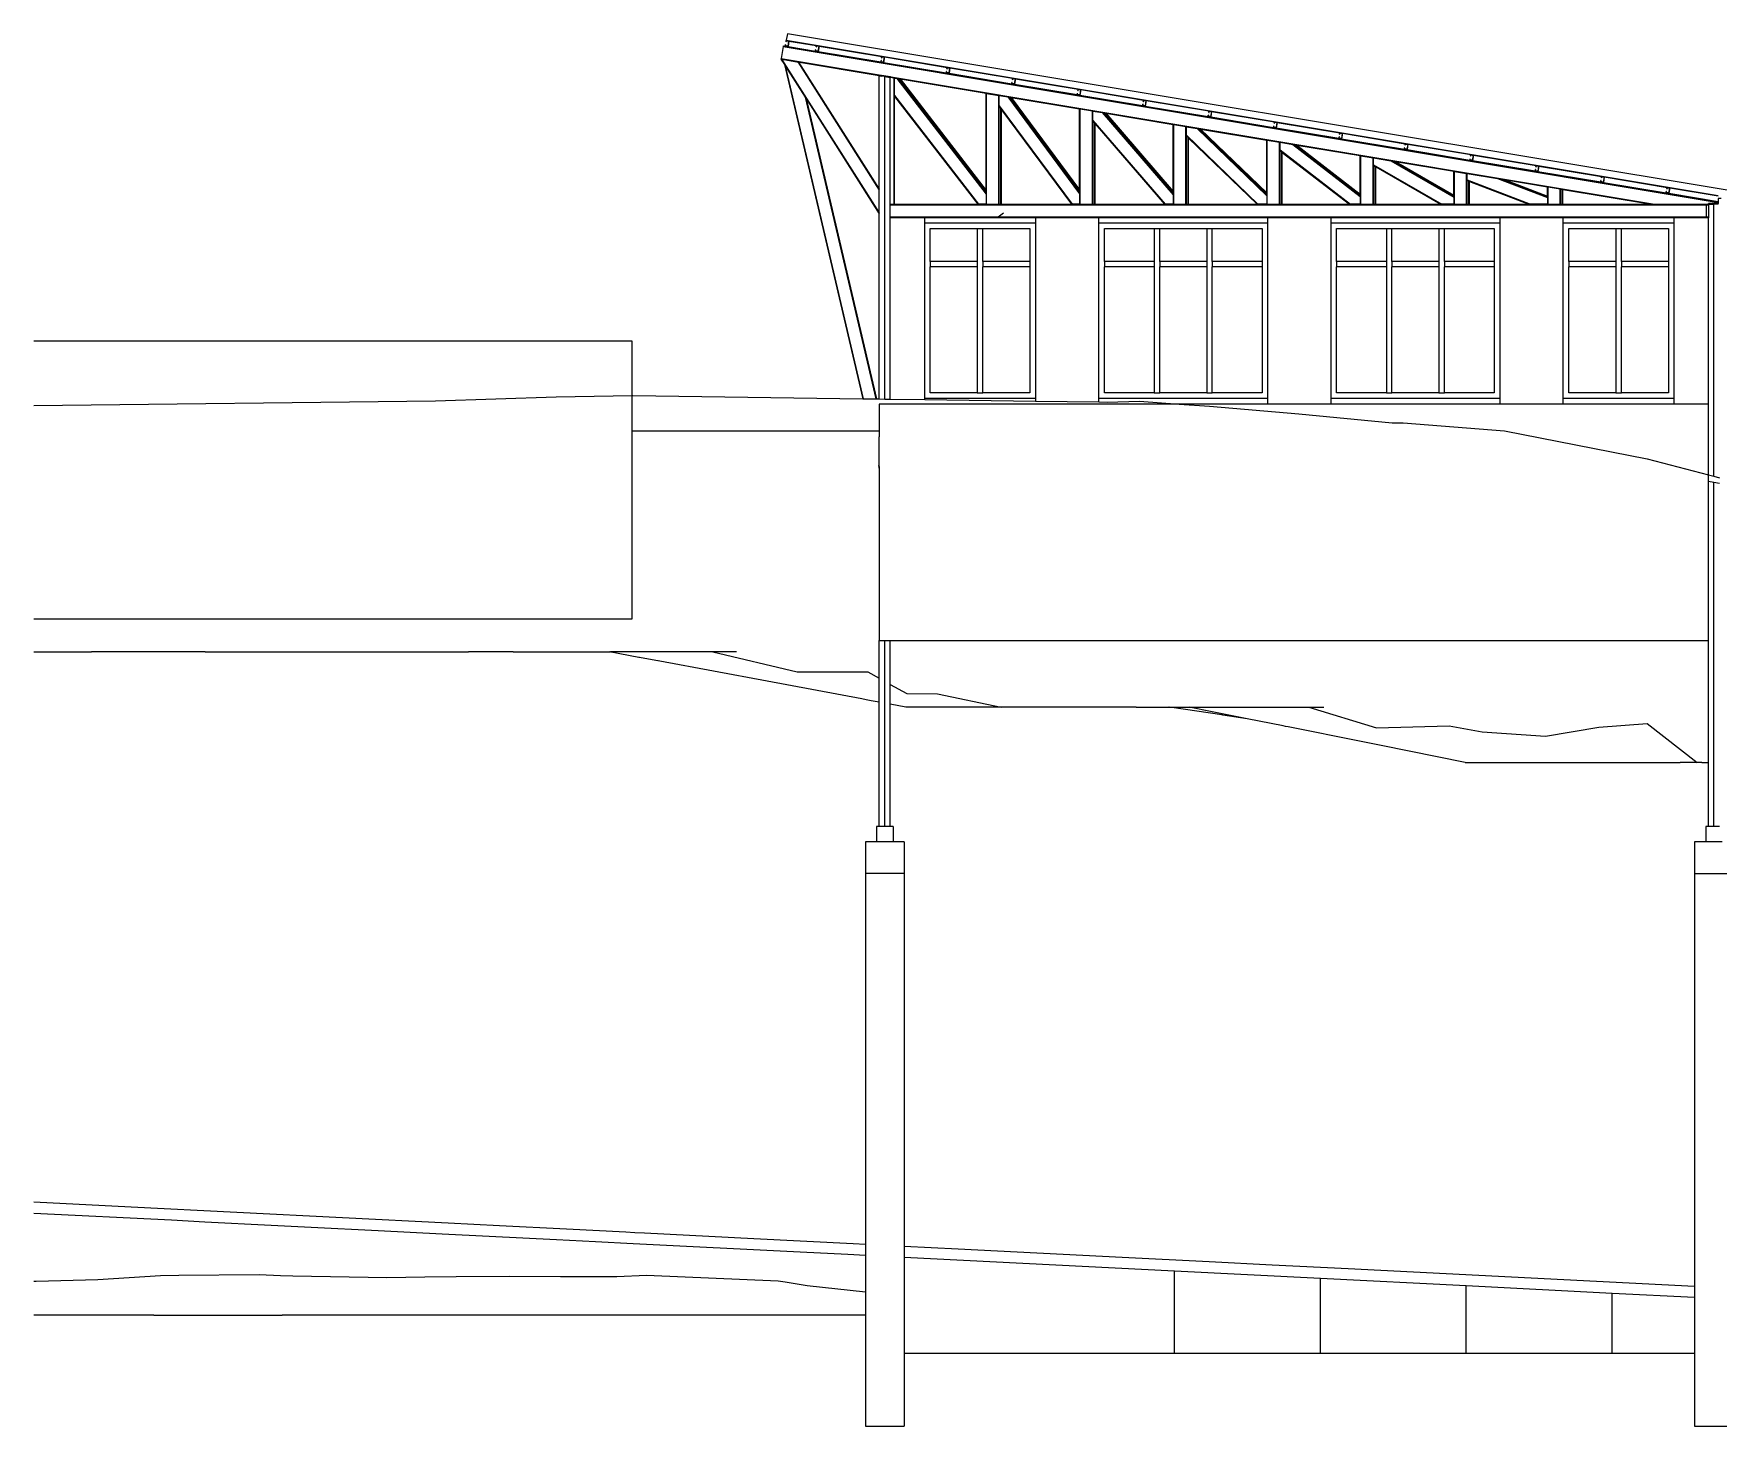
# Model space of a CAD drawing. Header units: metres. Extents: x -53 to 53, y -14 to 13.
# Drawn here: x -53.39 to -22.92, y -12.26 to 12.93 of the extents above; entities that cross this region are included whole.
import ezdxf

# ---------------------------------------------------------------- set-up
doc = ezdxf.new("R2010")
doc.units = ezdxf.units.M
doc.layers.add('SectionCutEdges', color=7, linetype='Continuous')

msp = doc.modelspace()

# ---------------------------------------------------------------- linework, layer by layer
for p, q in [((-39.78, 12.783), (-39.776, 12.807)), ((-39.775, 12.813), (-39.776, 12.807)), ((-39.776, 12.807), (-39.727, 12.799)), ((-39.756, 12.931), (-39.775, 12.813)), ((-39.756, 12.931), (-39.775, 12.813)), ((-39.756, 12.931), (-39.775, 12.813)), ((-39.775, 12.813), (-22.917, 10.003)), ((-39.775, 12.782), (-39.772, 12.801)), ((-39.772, 12.801), (-39.733, 12.795)), ((-22.65, 10.08), (-39.756, 12.931)), ((-39.727, 12.799), (-39.743, 12.7)), ((-39.727, 12.799), (-39.232, 12.716)), ((-39.834, 12.699), (-39.871, 12.481)), ((-39.833, 12.709), (-39.834, 12.699)), ((-39.834, 12.699), (-22.917, 9.879)), ((-39.833, 12.709), (-39.794, 12.702)), ((-39.793, 12.709), (-39.794, 12.702)), ((-39.794, 12.702), (-22.917, 9.889)), ((-39.793, 12.709), (-39.789, 12.733)), ((-39.743, 12.7), (-39.793, 12.709)), ((-39.784, 12.732), (-39.789, 12.733)), ((-39.787, 12.713), (-39.784, 12.732)), ((-39.747, 12.706), (-39.787, 12.713)), ((-39.78, 12.783), (-39.775, 12.782)), ((-39.733, 12.795), (-39.747, 12.706)), ((-39.743, 12.7), (-39.248, 12.618)), ((-39.248, 12.618), (-39.244, 12.642)), ((-39.199, 12.61), (-39.248, 12.618)), ((-39.239, 12.642), (-39.244, 12.642)), ((-39.243, 12.622), (-39.239, 12.642)), ((-39.203, 12.615), (-39.243, 12.622)), ((-39.236, 12.692), (-39.232, 12.716)), ((-39.236, 12.692), (-39.231, 12.691)), ((-39.232, 12.716), (-39.183, 12.708)), ((-39.231, 12.691), (-39.228, 12.711)), ((-39.228, 12.711), (-39.188, 12.704)), ((-39.188, 12.704), (-39.203, 12.615)), ((-39.183, 12.708), (-39.199, 12.61)), ((-39.199, 12.61), (-38.065, 12.421)), ((-39.183, 12.708), (-38.048, 12.519)), ((-38.052, 12.495), (-38.048, 12.519)), ((-38.052, 12.495), (-38.047, 12.494)), ((-38.048, 12.519), (-37.999, 12.511)), ((-38.047, 12.494), (-38.044, 12.513)), ((-38.044, 12.513), (-38.005, 12.507)), ((-38.005, 12.507), (-38.02, 12.418)), ((-37.999, 12.511), (-38.015, 12.412)), ((-37.999, 12.511), (-36.865, 12.322)), ((-39.871, 12.481), (-39.872, 12.472)), ((-39.859, 12.469), (-39.872, 12.472)), ((-39.872, 12.472), (-39.831, 12.465)), ((-39.872, 12.472), (-39.809, 12.372)), ((-39.872, 12.472), (-39.872, 12.472)), ((-39.872, 12.472), (-39.872, 12.472)), ((-39.872, 12.472), (-39.872, 12.472)), ((-39.871, 12.481), (-24.068, 9.848)), ((-39.859, 12.469), (-38.095, 9.689)), ((-39.83, 12.465), (-39.859, 12.469)), ((-39.831, 12.465), (-39.83, 12.465)), ((-39.831, 12.465), (-39.82, 12.463)), ((-39.82, 12.463), (-39.83, 12.465)), ((-39.82, 12.463), (-39.82, 12.463)), ((-39.82, 12.463), (-39.584, 12.424)), ((-39.584, 12.424), (-39.82, 12.463)), ((-39.809, 12.372), (-38.393, 6.328)), ((-39.809, 12.372), (-39.793, 12.347)), ((-39.793, 12.347), (-38.383, 6.328)), ((-39.793, 12.347), (-39.434, 11.781)), ((-39.584, 12.424), (-39.584, 12.424)), ((-39.584, 12.424), (-39.574, 12.422)), ((-39.574, 12.422), (-39.584, 12.424)), ((-39.574, 12.422), (-39.574, 12.422)), ((-39.574, 12.422), (-38.094, 12.175)), ((-39.567, 12.421), (-39.574, 12.422)), ((-39.554, 12.419), (-39.567, 12.421)), ((-39.567, 12.421), (-38.095, 10.1)), ((-39.554, 12.419), (-38.095, 10.118)), ((-38.065, 12.421), (-38.061, 12.445)), ((-38.015, 12.412), (-38.065, 12.421)), ((-38.056, 12.444), (-38.061, 12.445)), ((-38.059, 12.425), (-38.056, 12.444)), ((-38.02, 12.418), (-38.059, 12.425)), ((-38.015, 12.412), (-36.881, 12.223)), ((-36.881, 12.223), (-36.877, 12.248)), ((-36.832, 12.215), (-36.881, 12.223)), ((-36.872, 12.247), (-36.877, 12.248)), ((-36.875, 12.227), (-36.872, 12.247)), ((-36.836, 12.221), (-36.875, 12.227)), ((-36.869, 12.297), (-36.865, 12.322)), ((-36.869, 12.297), (-36.864, 12.296)), ((-36.865, 12.322), (-36.815, 12.314)), ((-36.864, 12.296), (-36.861, 12.316)), ((-36.861, 12.316), (-36.821, 12.31)), ((-36.821, 12.31), (-36.836, 12.221)), ((-36.815, 12.314), (-36.832, 12.215)), ((-36.832, 12.215), (-35.697, 12.026)), ((-36.815, 12.314), (-35.681, 12.125)), ((-38.095, 12.172), (-38.094, 12.175)), ((-38.095, 12.172), (-38.095, 12.172)), ((-38.095, 10.118), (-38.095, 12.172)), ((-38.095, 12.172), (-38.055, 12.165)), ((-38.094, 12.175), (-38.093, 12.182)), ((-37.893, 12.149), (-38.093, 12.182)), ((-38.045, 12.164), (-38.055, 12.165)), ((-38.055, 12.165), (-38.055, 12.165)), ((-37.995, 12.155), (-38.045, 12.164)), ((-37.995, 6.322), (-37.995, 12.155)), ((-37.995, 12.155), (-37.895, 12.139)), ((-37.895, 12.139), (-37.894, 12.142)), ((-37.895, 9.848), (-37.895, 12.139)), ((-37.894, 12.142), (-37.893, 12.149)), ((-37.894, 12.142), (-37.824, 12.131)), ((-37.824, 9.848), (-37.824, 12.131)), ((-37.815, 12.129), (-37.824, 12.131)), ((-37.815, 11.814), (-37.815, 12.129)), ((-37.815, 12.129), (-37.773, 12.122)), ((-37.773, 12.122), (-36.162, 10.028)), ((-37.773, 12.122), (-37.759, 12.12)), ((-37.759, 12.12), (-36.162, 10.044)), ((-37.759, 12.12), (-37.728, 12.114)), ((-37.728, 12.114), (-36.162, 10.08)), ((-37.728, 12.114), (-37.713, 12.112)), ((-37.713, 12.112), (-36.162, 10.096)), ((-37.713, 12.112), (-36.162, 11.853)), ((-35.697, 12.026), (-35.693, 12.051)), ((-35.648, 12.018), (-35.697, 12.026)), ((-35.688, 12.05), (-35.693, 12.051)), ((-35.692, 12.03), (-35.688, 12.05)), ((-35.652, 12.024), (-35.692, 12.03)), ((-35.685, 12.1), (-35.681, 12.125)), ((-35.685, 12.1), (-35.68, 12.099)), ((-35.681, 12.125), (-35.632, 12.116)), ((-35.68, 12.099), (-35.677, 12.119)), ((-35.677, 12.119), (-35.637, 12.112)), ((-35.637, 12.112), (-35.652, 12.024)), ((-35.632, 12.116), (-35.648, 12.018)), ((-35.648, 12.018), (-34.514, 11.829)), ((-35.632, 12.116), (-34.497, 11.927)), ((-34.501, 11.903), (-34.497, 11.927)), ((-34.501, 11.903), (-34.496, 11.902)), ((-34.497, 11.927), (-34.448, 11.919)), ((-34.496, 11.902), (-34.493, 11.922)), ((-34.493, 11.922), (-34.454, 11.915)), ((-34.454, 11.915), (-34.468, 11.826)), ((-34.448, 11.919), (-34.464, 11.821)), ((-34.448, 11.919), (-33.314, 11.73)), ((-39.434, 11.781), (-38.155, 6.325)), ((-39.434, 11.781), (-39.418, 11.756)), ((-39.418, 11.756), (-38.145, 6.324)), ((-39.418, 11.756), (-38.095, 9.671)), ((-37.815, 11.798), (-37.815, 11.814)), ((-37.815, 11.814), (-36.301, 9.848)), ((-37.815, 11.798), (-36.313, 9.848)), ((-37.815, 9.848), (-37.815, 11.798)), ((-36.152, 11.852), (-36.162, 11.853)), ((-36.162, 10.096), (-36.162, 11.853)), ((-36.152, 9.848), (-36.152, 11.852)), ((-36.152, 11.852), (-35.932, 11.815)), ((-35.932, 9.848), (-35.932, 11.815)), ((-35.922, 11.813), (-35.932, 11.815)), ((-35.922, 11.628), (-35.93, 11.622)), ((-35.93, 11.622), (-35.922, 11.612)), ((-35.922, 11.628), (-35.922, 11.813)), ((-35.922, 11.813), (-35.766, 11.787)), ((-35.922, 11.628), (-34.606, 9.848)), ((-35.922, 11.612), (-35.922, 11.628)), ((-35.922, 9.848), (-35.922, 11.612)), ((-35.922, 11.612), (-35.892, 11.571)), ((-35.766, 11.787), (-34.469, 10.033)), ((-35.766, 11.787), (-35.752, 11.785)), ((-35.752, 11.785), (-34.469, 10.05)), ((-35.752, 11.785), (-35.72, 11.78)), ((-35.72, 11.78), (-34.469, 10.087)), ((-35.72, 11.78), (-35.706, 11.777)), ((-35.706, 11.777), (-34.469, 10.104)), ((-35.706, 11.777), (-34.469, 11.571)), ((-34.514, 11.829), (-34.51, 11.853)), ((-34.464, 11.821), (-34.514, 11.829)), ((-34.505, 11.853), (-34.51, 11.853)), ((-34.508, 11.833), (-34.505, 11.853)), ((-34.468, 11.826), (-34.508, 11.833)), ((-34.464, 11.821), (-33.33, 11.631)), ((-33.33, 11.631), (-33.326, 11.656)), ((-33.281, 11.623), (-33.33, 11.631)), ((-33.321, 11.655), (-33.326, 11.656)), ((-33.324, 11.636), (-33.321, 11.655)), ((-33.285, 11.629), (-33.324, 11.636)), ((-33.318, 11.705), (-33.314, 11.73)), ((-33.318, 11.705), (-33.313, 11.705)), ((-33.314, 11.73), (-33.264, 11.722)), ((-33.313, 11.705), (-33.309, 11.724)), ((-33.309, 11.724), (-33.27, 11.718)), ((-33.27, 11.718), (-33.285, 11.629)), ((-33.264, 11.722), (-33.281, 11.623)), ((-33.281, 11.623), (-32.146, 11.434)), ((-33.264, 11.722), (-32.13, 11.533)), ((-35.892, 9.848), (-35.892, 11.571)), ((-35.892, 11.571), (-35.882, 11.557)), ((-35.882, 9.848), (-35.882, 11.557)), ((-35.882, 11.557), (-34.619, 9.848)), ((-34.46, 11.57), (-34.469, 11.571)), ((-34.469, 10.104), (-34.469, 11.571)), ((-34.46, 9.848), (-34.46, 11.57)), ((-34.46, 11.57), (-34.239, 11.533)), ((-34.239, 9.848), (-34.239, 11.533)), ((-34.229, 11.531), (-34.239, 11.533)), ((-34.229, 11.363), (-34.229, 11.531)), ((-34.229, 11.531), (-34.059, 11.503)), ((-34.229, 11.348), (-34.229, 11.363)), ((-34.229, 11.363), (-32.922, 9.848)), ((-34.229, 9.848), (-34.229, 11.348)), ((-34.229, 11.348), (-34.199, 11.313)), ((-34.199, 9.848), (-34.199, 11.313)), ((-34.199, 11.313), (-34.189, 11.301)), ((-34.189, 9.848), (-34.189, 11.301)), ((-34.189, 11.301), (-32.935, 9.848)), ((-34.059, 11.503), (-32.777, 10.016)), ((-34.059, 11.503), (-34.044, 11.501)), ((-34.044, 11.501), (-32.777, 10.031)), ((-34.044, 11.501), (-34.013, 11.495)), ((-34.013, 11.495), (-32.777, 10.063)), ((-34.013, 11.495), (-33.998, 11.493)), ((-33.998, 11.493), (-32.777, 10.078)), ((-33.998, 11.493), (-32.777, 11.289)), ((-32.777, 11.289), (-32.767, 11.288)), ((-32.777, 10.078), (-32.777, 11.289)), ((-32.767, 9.848), (-32.767, 11.288)), ((-32.767, 11.288), (-32.547, 11.251)), ((-32.146, 11.434), (-32.142, 11.459)), ((-32.097, 11.426), (-32.146, 11.434)), ((-32.137, 11.458), (-32.142, 11.459)), ((-32.141, 11.438), (-32.137, 11.458)), ((-32.101, 11.432), (-32.141, 11.438)), ((-32.134, 11.508), (-32.13, 11.533)), ((-32.134, 11.508), (-32.129, 11.507)), ((-32.13, 11.533), (-32.081, 11.525)), ((-32.129, 11.507), (-32.126, 11.527)), ((-32.126, 11.527), (-32.086, 11.52)), ((-32.086, 11.52), (-32.101, 11.432)), ((-32.081, 11.525), (-32.097, 11.426)), ((-32.097, 11.426), (-30.963, 11.237)), ((-32.081, 11.525), (-30.946, 11.336)), ((-30.95, 11.311), (-30.946, 11.336)), ((-30.95, 11.311), (-30.945, 11.31)), ((-30.946, 11.336), (-30.897, 11.327)), ((-30.945, 11.31), (-30.942, 11.33)), ((-30.942, 11.33), (-30.903, 11.323)), ((-30.903, 11.323), (-30.917, 11.234)), ((-30.897, 11.327), (-30.913, 11.229)), ((-30.897, 11.327), (-29.763, 11.138)), ((-32.547, 9.848), (-32.547, 11.251)), ((-32.547, 11.251), (-32.537, 11.249)), ((-32.537, 11.096), (-32.537, 11.249)), ((-32.537, 11.249), (-32.345, 11.217)), ((-32.537, 11.083), (-32.537, 11.096)), ((-32.537, 11.096), (-31.243, 9.848)), ((-32.537, 9.848), (-32.537, 11.083)), ((-32.537, 11.083), (-32.507, 11.053)), ((-32.507, 9.848), (-32.507, 11.053)), ((-32.507, 11.053), (-32.497, 11.044)), ((-32.497, 9.848), (-32.497, 11.044)), ((-32.497, 11.044), (-31.257, 9.848)), ((-32.345, 11.217), (-31.084, 10.001)), ((-32.345, 11.217), (-32.328, 11.214)), ((-32.328, 11.214), (-31.084, 10.014)), ((-32.328, 11.214), (-32.297, 11.209)), ((-32.297, 11.209), (-31.084, 10.039)), ((-32.297, 11.209), (-32.28, 11.206)), ((-32.28, 11.206), (-31.084, 10.053)), ((-32.28, 11.206), (-31.084, 11.007)), ((-31.084, 11.007), (-31.075, 11.006)), ((-31.084, 10.053), (-31.084, 11.007)), ((-31.075, 9.848), (-31.075, 11.006)), ((-31.075, 11.006), (-30.854, 10.969)), ((-30.963, 11.237), (-30.959, 11.262)), ((-30.913, 11.229), (-30.963, 11.237)), ((-30.954, 11.261), (-30.959, 11.262)), ((-30.957, 11.241), (-30.954, 11.261)), ((-30.917, 11.234), (-30.957, 11.241)), ((-30.913, 11.229), (-29.779, 11.04)), ((-29.779, 11.04), (-29.775, 11.064)), ((-29.73, 11.031), (-29.779, 11.04)), ((-29.77, 11.063), (-29.775, 11.064)), ((-29.773, 11.044), (-29.77, 11.063)), ((-29.734, 11.037), (-29.773, 11.044)), ((-29.767, 11.114), (-29.763, 11.138)), ((-29.767, 11.114), (-29.762, 11.113)), ((-29.763, 11.138), (-29.713, 11.13)), ((-29.762, 11.113), (-29.758, 11.132)), ((-29.758, 11.132), (-29.719, 11.126)), ((-29.719, 11.126), (-29.734, 11.037)), ((-29.713, 11.13), (-29.73, 11.031)), ((-29.73, 11.031), (-28.595, 10.842)), ((-29.713, 11.13), (-28.579, 10.941)), ((-30.854, 9.848), (-30.854, 10.969)), ((-30.854, 10.969), (-30.844, 10.967)), ((-30.844, 10.828), (-30.844, 10.967)), ((-30.844, 10.967), (-30.614, 10.929)), ((-30.844, 10.816), (-30.844, 10.828)), ((-30.844, 10.828), (-29.572, 9.848)), ((-30.844, 9.848), (-30.844, 10.816)), ((-30.844, 10.816), (-30.814, 10.792)), ((-30.814, 9.848), (-30.814, 10.792)), ((-30.814, 10.792), (-30.804, 10.785)), ((-30.804, 9.848), (-30.804, 10.785)), ((-30.804, 10.785), (-29.588, 9.848)), ((-30.614, 10.929), (-29.392, 9.987)), ((-30.614, 10.929), (-30.594, 10.925)), ((-30.594, 10.925), (-29.392, 9.999)), ((-30.594, 10.925), (-30.563, 10.92)), ((-30.563, 10.92), (-29.392, 10.018)), ((-30.563, 10.92), (-30.543, 10.917)), ((-30.543, 10.917), (-29.392, 10.03)), ((-30.543, 10.917), (-29.392, 10.725)), ((-29.392, 10.725), (-29.382, 10.723)), ((-29.392, 10.03), (-29.392, 10.725)), ((-29.382, 9.848), (-29.382, 10.723)), ((-29.382, 10.723), (-29.162, 10.687)), ((-29.162, 9.848), (-29.162, 10.687)), ((-29.162, 10.687), (-29.152, 10.685)), ((-29.152, 10.558), (-29.152, 10.685)), ((-29.152, 10.685), (-28.842, 10.633)), ((-28.595, 10.842), (-28.591, 10.867)), ((-28.546, 10.834), (-28.595, 10.842)), ((-28.586, 10.866), (-28.591, 10.867)), ((-28.59, 10.846), (-28.586, 10.866)), ((-28.55, 10.84), (-28.59, 10.846)), ((-28.583, 10.916), (-28.579, 10.941)), ((-28.583, 10.916), (-28.578, 10.915)), ((-28.579, 10.941), (-28.53, 10.933)), ((-28.578, 10.915), (-28.575, 10.935)), ((-28.575, 10.935), (-28.535, 10.929)), ((-28.535, 10.929), (-28.55, 10.84)), ((-28.53, 10.933), (-28.546, 10.834)), ((-28.546, 10.834), (-27.412, 10.645)), ((-28.53, 10.933), (-27.395, 10.744)), ((-27.412, 10.645), (-27.408, 10.67)), ((-27.403, 10.669), (-27.408, 10.67)), ((-27.406, 10.649), (-27.403, 10.669)), ((-27.399, 10.719), (-27.395, 10.744)), ((-27.399, 10.719), (-27.394, 10.718)), ((-27.395, 10.744), (-27.346, 10.735)), ((-27.394, 10.718), (-27.391, 10.738)), ((-27.391, 10.738), (-27.352, 10.731)), ((-27.352, 10.731), (-27.366, 10.643)), ((-27.346, 10.735), (-27.362, 10.637)), ((-27.346, 10.735), (-26.212, 10.546)), ((-29.152, 10.547), (-29.152, 10.558)), ((-29.152, 10.558), (-27.92, 9.848)), ((-29.152, 9.848), (-29.152, 10.547)), ((-29.152, 10.547), (-29.122, 10.529)), ((-29.122, 9.848), (-29.122, 10.529)), ((-29.122, 10.529), (-29.112, 10.524)), ((-29.112, 9.848), (-29.112, 10.524)), ((-29.112, 10.524), (-27.94, 9.848)), ((-28.842, 10.633), (-27.699, 9.975)), ((-28.842, 10.633), (-28.814, 10.629)), ((-28.814, 10.629), (-27.699, 9.986)), ((-28.814, 10.629), (-28.785, 10.624)), ((-28.785, 10.624), (-27.699, 9.998)), ((-28.785, 10.624), (-28.758, 10.619)), ((-28.758, 10.619), (-27.699, 10.009)), ((-28.758, 10.619), (-27.699, 10.443)), ((-27.69, 10.441), (-27.699, 10.443)), ((-27.699, 10.009), (-27.699, 10.443)), ((-27.69, 9.848), (-27.69, 10.441)), ((-27.69, 10.441), (-27.469, 10.405)), ((-27.469, 10.405), (-27.459, 10.403)), ((-27.469, 9.848), (-27.469, 10.405)), ((-27.459, 10.285), (-27.459, 10.403)), ((-27.459, 10.403), (-26.912, 10.312)), ((-27.362, 10.637), (-27.412, 10.645)), ((-27.366, 10.643), (-27.406, 10.649)), ((-27.362, 10.637), (-26.228, 10.448)), ((-26.228, 10.448), (-26.224, 10.472)), ((-26.179, 10.44), (-26.228, 10.448)), ((-26.219, 10.472), (-26.224, 10.472)), ((-26.222, 10.452), (-26.219, 10.472)), ((-26.183, 10.445), (-26.222, 10.452)), ((-26.216, 10.522), (-26.212, 10.546)), ((-26.216, 10.522), (-26.211, 10.521)), ((-26.212, 10.546), (-26.162, 10.538)), ((-26.211, 10.521), (-26.207, 10.541)), ((-26.207, 10.541), (-26.168, 10.534)), ((-26.168, 10.534), (-26.183, 10.445)), ((-26.162, 10.538), (-26.179, 10.44)), ((-26.179, 10.44), (-25.044, 10.25)), ((-26.162, 10.538), (-25.028, 10.349)), ((-38.095, 10.1), (-38.095, 10.118)), ((-38.095, 9.689), (-38.095, 10.1)), ((-36.162, 10.08), (-36.162, 10.096)), ((-36.162, 10.044), (-36.162, 10.08)), ((-34.469, 10.087), (-34.469, 10.104)), ((-34.469, 10.05), (-34.469, 10.087)), ((-32.777, 10.063), (-32.777, 10.078)), ((-32.777, 10.031), (-32.777, 10.063)), ((-27.459, 10.275), (-27.459, 10.285)), ((-27.459, 10.285), (-26.316, 9.848)), ((-27.459, 9.848), (-27.459, 10.275)), ((-27.459, 10.275), (-27.429, 10.263)), ((-27.429, 9.848), (-27.429, 10.263)), ((-27.429, 10.263), (-27.419, 10.259)), ((-27.419, 9.848), (-27.419, 10.259)), ((-27.419, 10.259), (-26.343, 9.848)), ((-26.912, 10.312), (-26.864, 10.304)), ((-26.912, 10.312), (-26.007, 9.966)), ((-26.864, 10.304), (-26.007, 9.976)), ((-26.864, 10.304), (-26.841, 10.3)), ((-26.841, 10.3), (-26.007, 9.981)), ((-26.841, 10.3), (-26.793, 10.292)), ((-26.793, 10.292), (-26.007, 9.991)), ((-26.793, 10.292), (-26.007, 10.161)), ((-26.007, 10.161), (-25.997, 10.159)), ((-26.007, 9.991), (-26.007, 10.161)), ((-25.997, 9.848), (-25.997, 10.159)), ((-25.997, 10.159), (-25.777, 10.123)), ((-25.777, 9.848), (-25.777, 10.123)), ((-25.777, 10.123), (-25.767, 10.121)), ((-25.767, 9.848), (-25.767, 10.121)), ((-25.767, 10.121), (-25.737, 10.116)), ((-25.737, 9.848), (-25.737, 10.116)), ((-25.737, 10.116), (-25.727, 10.114)), ((-25.727, 9.848), (-25.727, 10.114)), ((-25.727, 10.114), (-24.128, 9.848)), ((-25.044, 10.25), (-25.04, 10.275)), ((-24.995, 10.242), (-25.044, 10.25)), ((-25.035, 10.274), (-25.04, 10.275)), ((-25.039, 10.255), (-25.035, 10.274)), ((-24.999, 10.248), (-25.039, 10.255)), ((-25.032, 10.324), (-25.028, 10.349)), ((-25.032, 10.324), (-25.027, 10.324)), ((-25.028, 10.349), (-24.979, 10.341)), ((-25.027, 10.324), (-25.024, 10.343)), ((-25.024, 10.343), (-24.984, 10.337)), ((-24.984, 10.337), (-24.999, 10.248)), ((-24.979, 10.341), (-24.995, 10.242)), ((-24.995, 10.242), (-23.861, 10.053)), ((-24.979, 10.341), (-23.844, 10.152)), ((-23.861, 10.053), (-23.857, 10.078)), ((-23.852, 10.077), (-23.857, 10.078)), ((-23.855, 10.057), (-23.852, 10.077)), ((-23.815, 10.051), (-23.855, 10.057)), ((-23.848, 10.127), (-23.844, 10.152)), ((-23.848, 10.127), (-23.843, 10.126)), ((-23.844, 10.152), (-23.795, 10.144)), ((-23.843, 10.126), (-23.84, 10.146)), ((-23.84, 10.146), (-23.801, 10.14)), ((-23.801, 10.14), (-23.815, 10.051)), ((-23.795, 10.144), (-23.811, 10.045)), ((-23.795, 10.144), (-22.917, 9.997)), ((-37.895, 9.848), (-37.824, 9.848)), ((-37.895, 9.838), (-37.895, 9.848)), ((-37.895, 9.838), (-23.135, 9.838)), ((-37.895, 9.618), (-37.895, 9.838)), ((-37.824, 9.848), (-37.815, 9.848)), ((-37.815, 9.848), (-36.313, 9.848)), ((-36.301, 9.848), (-36.313, 9.848)), ((-36.162, 9.848), (-36.301, 9.848)), ((-36.162, 10.044), (-36.162, 10.028)), ((-36.162, 10.028), (-36.162, 9.848)), ((-36.162, 9.848), (-36.152, 9.848)), ((-36.152, 9.848), (-35.932, 9.848)), ((-35.932, 9.848), (-35.922, 9.848)), ((-35.922, 9.848), (-35.892, 9.848)), ((-35.892, 9.848), (-35.882, 9.848)), ((-35.882, 9.848), (-34.619, 9.848)), ((-34.606, 9.848), (-34.619, 9.848)), ((-34.469, 9.848), (-34.606, 9.848)), ((-34.469, 10.05), (-34.469, 10.033)), ((-34.469, 10.033), (-34.469, 9.848)), ((-34.469, 9.848), (-34.46, 9.848)), ((-34.46, 9.848), (-34.239, 9.848)), ((-34.239, 9.848), (-34.229, 9.848)), ((-34.229, 9.848), (-34.199, 9.848)), ((-34.199, 9.848), (-34.189, 9.848)), ((-34.189, 9.848), (-32.935, 9.848)), ((-32.922, 9.848), (-32.935, 9.848)), ((-32.777, 9.848), (-32.922, 9.848)), ((-32.777, 10.031), (-32.777, 10.016)), ((-32.777, 10.016), (-32.777, 9.848)), ((-32.777, 9.848), (-32.767, 9.848)), ((-32.767, 9.848), (-32.547, 9.848)), ((-32.547, 9.848), (-32.537, 9.848)), ((-32.537, 9.848), (-32.507, 9.848)), ((-32.507, 9.848), (-32.497, 9.848)), ((-32.497, 9.848), (-31.257, 9.848)), ((-31.243, 9.848), (-31.257, 9.848)), ((-31.084, 9.848), (-31.243, 9.848)), ((-31.084, 10.039), (-31.084, 10.053)), ((-31.084, 10.014), (-31.084, 10.039)), ((-31.084, 10.014), (-31.084, 10.001)), ((-31.084, 10.001), (-31.084, 9.848)), ((-31.084, 9.848), (-31.075, 9.848)), ((-31.075, 9.848), (-30.854, 9.848)), ((-30.854, 9.848), (-30.844, 9.848)), ((-30.844, 9.848), (-30.814, 9.848)), ((-30.814, 9.848), (-30.804, 9.848)), ((-30.804, 9.848), (-29.588, 9.848)), ((-29.572, 9.848), (-29.588, 9.848)), ((-29.392, 9.848), (-29.572, 9.848)), ((-29.392, 10.018), (-29.392, 10.03)), ((-29.392, 9.999), (-29.392, 10.018)), ((-29.392, 9.999), (-29.392, 9.987)), ((-29.392, 9.987), (-29.392, 9.848)), ((-29.392, 9.848), (-29.382, 9.848)), ((-29.382, 9.848), (-29.162, 9.848)), ((-29.162, 9.848), (-29.152, 9.848)), ((-29.152, 9.848), (-29.122, 9.848)), ((-29.122, 9.848), (-29.112, 9.848)), ((-29.112, 9.848), (-27.94, 9.848)), ((-27.92, 9.848), (-27.94, 9.848)), ((-27.699, 9.848), (-27.92, 9.848)), ((-27.699, 9.998), (-27.699, 10.009)), ((-27.699, 9.986), (-27.699, 9.998)), ((-27.699, 9.986), (-27.699, 9.975)), ((-27.699, 9.975), (-27.699, 9.848)), ((-27.699, 9.848), (-27.69, 9.848)), ((-27.69, 9.848), (-27.469, 9.848)), ((-27.459, 9.848), (-27.469, 9.848)), ((-27.459, 9.848), (-27.429, 9.848)), ((-27.419, 9.848), (-27.429, 9.848)), ((-27.419, 9.848), (-26.343, 9.848)), ((-26.316, 9.848), (-26.343, 9.848)), ((-26.007, 9.848), (-26.316, 9.848)), ((-26.007, 9.981), (-26.007, 9.991)), ((-26.007, 9.976), (-26.007, 9.981)), ((-26.007, 9.976), (-26.007, 9.966)), ((-26.007, 9.966), (-26.007, 9.848)), ((-26.007, 9.848), (-25.997, 9.848)), ((-25.997, 9.848), (-25.777, 9.848)), ((-25.777, 9.848), (-25.767, 9.848)), ((-25.767, 9.848), (-25.737, 9.848)), ((-25.737, 9.848), (-25.727, 9.848)), ((-25.727, 9.848), (-24.128, 9.848)), ((-24.128, 9.848), (-24.068, 9.848)), ((-24.068, 9.848), (-23.135, 9.848)), ((-23.811, 10.045), (-23.861, 10.053)), ((-23.811, 10.045), (-22.917, 9.896)), ((-23.135, 9.838), (-23.135, 9.848)), ((-23.135, 9.848), (-23.095, 9.848)), ((-23.135, 9.838), (-23.095, 9.838)), ((-23.135, 9.838), (-23.135, 9.618)), ((-22.917, 9.858), (-23.095, 9.858)), ((-23.095, 9.848), (-23.095, 9.858)), ((-23.095, 9.848), (-23.095, 9.838)), ((-23.095, 9.848), (-22.995, 9.848)), ((-23.095, 9.838), (-23.095, 9.618)), ((-22.995, 4.925), (-22.995, 9.848)), ((-22.917, 9.848), (-22.995, 9.848)), ((-38.095, 9.671), (-38.095, 9.689)), ((-38.095, 6.324), (-38.095, 9.671)), ((-37.895, 9.618), (-23.135, 9.618)), ((-37.895, 9.608), (-37.895, 9.618)), ((-37.895, 9.603), (-37.895, 9.608)), ((-37.895, 9.608), (-23.135, 9.608)), ((-37.27, 9.603), (-37.895, 9.603)), ((-37.895, 6.321), (-37.895, 9.603)), ((-37.27, 9.508), (-37.27, 9.603)), ((-37.27, 9.508), (-35.27, 9.508)), ((-37.27, 6.333), (-37.27, 9.508)), ((-35.981, 9.613), (-35.988, 9.608)), ((-35.981, 9.613), (-35.988, 9.608)), ((-35.981, 9.613), (-35.988, 9.608)), ((-35.981, 9.613), (-35.988, 9.608)), ((-35.975, 9.618), (-35.981, 9.613)), ((-35.975, 9.618), (-35.981, 9.613)), ((-35.975, 9.618), (-35.981, 9.613)), ((-35.975, 9.618), (-35.981, 9.613)), ((-35.941, 9.613), (-35.948, 9.608)), ((-35.846, 9.686), (-35.941, 9.613)), ((-35.935, 9.618), (-35.941, 9.613)), ((-34.12, 9.603), (-35.27, 9.603)), ((-35.27, 9.603), (-35.27, 9.508)), ((-35.27, 9.508), (-35.27, 6.333)), ((-34.12, 9.508), (-34.12, 9.603)), ((-34.12, 6.333), (-34.12, 9.508)), ((-34.12, 9.508), (-31.07, 9.508)), ((-29.92, 9.603), (-31.07, 9.603)), ((-31.07, 9.603), (-31.07, 9.508)), ((-31.07, 9.508), (-31.07, 6.333)), ((-29.92, 9.508), (-29.92, 9.603)), ((-29.92, 6.333), (-29.92, 9.508)), ((-29.92, 9.508), (-26.87, 9.508)), ((-25.72, 9.603), (-26.87, 9.603)), ((-26.87, 9.603), (-26.87, 9.508)), ((-26.87, 9.508), (-26.87, 6.333)), ((-25.72, 9.508), (-25.72, 9.603)), ((-25.72, 9.508), (-23.72, 9.508)), ((-25.72, 6.333), (-25.72, 9.508)), ((-23.095, 9.603), (-23.72, 9.603)), ((-23.72, 9.603), (-23.72, 9.508)), ((-23.72, 9.508), (-23.72, 6.333)), ((-23.135, 9.618), (-23.135, 9.608)), ((-23.135, 9.618), (-23.095, 9.618)), ((-23.095, 9.608), (-23.135, 9.608)), ((-23.095, 9.618), (-23.095, 9.608)), ((-23.095, 9.608), (-23.095, 9.603)), ((-23.095, 6.233), (-23.095, 9.603)), ((-37.17, 8.813), (-37.17, 9.408)), ((-37.17, 9.408), (-36.32, 9.408)), ((-36.32, 9.408), (-36.22, 9.408)), ((-36.32, 9.408), (-36.32, 8.813)), ((-36.22, 8.813), (-36.22, 9.408)), ((-36.22, 9.408), (-35.37, 9.408)), ((-35.37, 9.408), (-35.37, 8.813)), ((-34.02, 8.813), (-34.02, 9.408)), ((-34.02, 9.408), (-33.12, 9.408)), ((-33.12, 9.408), (-33.02, 9.408)), ((-33.12, 9.408), (-33.12, 8.813)), ((-33.02, 9.408), (-32.17, 9.408)), ((-33.02, 8.813), (-33.02, 9.408)), ((-32.17, 9.408), (-32.07, 9.408)), ((-32.17, 9.408), (-32.17, 8.813)), ((-32.07, 8.813), (-32.07, 9.408)), ((-32.07, 9.408), (-31.17, 9.408)), ((-31.17, 9.408), (-31.17, 8.813)), ((-29.82, 8.813), (-29.82, 9.408)), ((-29.82, 9.408), (-28.92, 9.408)), ((-28.92, 9.408), (-28.82, 9.408)), ((-28.92, 9.408), (-28.92, 8.813)), ((-28.82, 9.408), (-27.97, 9.408)), ((-28.82, 8.813), (-28.82, 9.408)), ((-27.97, 9.408), (-27.97, 8.813)), ((-27.97, 9.408), (-27.87, 9.408)), ((-27.87, 8.813), (-27.87, 9.408)), ((-27.87, 9.408), (-26.97, 9.408)), ((-26.97, 9.408), (-26.97, 8.813)), ((-25.62, 8.813), (-25.62, 9.408)), ((-25.62, 9.408), (-24.77, 9.408)), ((-24.77, 9.408), (-24.67, 9.408)), ((-24.77, 9.408), (-24.77, 8.813)), ((-24.67, 8.813), (-24.67, 9.408)), ((-24.67, 9.408), (-23.82, 9.408)), ((-23.82, 9.408), (-23.82, 8.813)), ((-36.32, 8.813), (-37.17, 8.813)), ((-37.17, 8.813), (-37.17, 8.713)), ((-36.32, 8.713), (-37.17, 8.713)), ((-37.17, 6.433), (-37.17, 8.713)), ((-36.32, 8.813), (-36.32, 8.713)), ((-36.32, 8.713), (-36.32, 6.433)), ((-35.37, 8.813), (-36.22, 8.813)), ((-36.22, 8.813), (-36.22, 8.713)), ((-35.37, 8.713), (-36.22, 8.713)), ((-36.22, 6.433), (-36.22, 8.713)), ((-35.37, 8.813), (-35.37, 8.713)), ((-35.37, 8.713), (-35.37, 6.433)), ((-33.12, 8.813), (-34.02, 8.813)), ((-34.02, 8.813), (-34.02, 8.713)), ((-33.12, 8.713), (-34.02, 8.713)), ((-34.02, 6.433), (-34.02, 8.713)), ((-33.12, 8.813), (-33.12, 8.713)), ((-33.12, 8.713), (-33.12, 6.433)), ((-32.17, 8.813), (-33.02, 8.813)), ((-33.02, 8.813), (-33.02, 8.713)), ((-32.17, 8.713), (-33.02, 8.713)), ((-33.02, 6.433), (-33.02, 8.713)), ((-32.17, 8.813), (-32.17, 8.713)), ((-32.17, 8.713), (-32.17, 6.433)), ((-31.17, 8.813), (-32.07, 8.813)), ((-32.07, 8.813), (-32.07, 8.713)), ((-31.17, 8.713), (-32.07, 8.713)), ((-32.07, 6.433), (-32.07, 8.713)), ((-31.17, 8.813), (-31.17, 8.713)), ((-31.17, 8.713), (-31.17, 6.433)), ((-28.92, 8.813), (-29.82, 8.813)), ((-29.82, 8.813), (-29.82, 8.713)), ((-28.92, 8.713), (-29.82, 8.713)), ((-29.82, 6.433), (-29.82, 8.713)), ((-28.92, 8.813), (-28.92, 8.713)), ((-28.92, 8.713), (-28.92, 6.433)), ((-27.97, 8.813), (-28.82, 8.813)), ((-28.82, 8.813), (-28.82, 8.713)), ((-27.97, 8.713), (-28.82, 8.713)), ((-28.82, 6.433), (-28.82, 8.713)), ((-27.97, 8.813), (-27.97, 8.713)), ((-27.97, 8.713), (-27.97, 6.433)), ((-26.97, 8.813), (-27.87, 8.813)), ((-27.87, 8.813), (-27.87, 8.713)), ((-26.97, 8.713), (-27.87, 8.713)), ((-27.87, 6.433), (-27.87, 8.713)), ((-26.97, 8.813), (-26.97, 8.713)), ((-26.97, 8.713), (-26.97, 6.433)), ((-24.77, 8.813), (-25.62, 8.813)), ((-25.62, 8.813), (-25.62, 8.713)), ((-24.77, 8.713), (-25.62, 8.713)), ((-25.62, 6.433), (-25.62, 8.713)), ((-24.77, 8.813), (-24.77, 8.713)), ((-24.77, 8.713), (-24.77, 6.433)), ((-23.82, 8.813), (-24.67, 8.813)), ((-24.67, 8.813), (-24.67, 8.713)), ((-23.82, 8.713), (-24.67, 8.713)), ((-24.67, 6.433), (-24.67, 8.713)), ((-23.82, 8.813), (-23.82, 8.713)), ((-23.82, 8.713), (-23.82, 6.433)), ((-36.32, 6.433), (-37.17, 6.433)), ((-36.32, 6.433), (-36.22, 6.433)), ((-35.37, 6.433), (-36.22, 6.433)), ((-33.12, 6.433), (-34.02, 6.433)), ((-33.12, 6.433), (-33.02, 6.433)), ((-32.17, 6.433), (-33.02, 6.433)), ((-32.17, 6.433), (-32.07, 6.433)), ((-31.17, 6.433), (-32.07, 6.433)), ((-28.92, 6.433), (-29.82, 6.433)), ((-28.92, 6.433), (-28.82, 6.433)), ((-27.97, 6.433), (-28.82, 6.433)), ((-27.97, 6.433), (-27.87, 6.433)), ((-26.97, 6.433), (-27.87, 6.433)), ((-24.77, 6.433), (-25.62, 6.433)), ((-24.77, 6.433), (-24.67, 6.433)), ((-23.82, 6.433), (-24.67, 6.433)), ((-35.27, 6.333), (-37.27, 6.333)), ((-37.27, 6.313), (-37.27, 6.333)), ((-35.27, 6.333), (-35.27, 6.286)), ((-31.07, 6.333), (-34.12, 6.333)), ((-34.12, 6.27), (-34.12, 6.333)), ((-31.07, 6.333), (-31.07, 6.233)), ((-26.87, 6.333), (-29.92, 6.333)), ((-29.92, 6.233), (-29.92, 6.333)), ((-26.87, 6.333), (-26.87, 6.233)), ((-23.72, 6.333), (-25.72, 6.333)), ((-25.72, 6.233), (-25.72, 6.333)), ((-23.72, 6.333), (-23.72, 6.233)), ((-42.561, 5.75), (-40.265, 5.75)), ((-40.265, 5.75), (-38.095, 5.75)), ((-38.11, 5.121), (-38.095, 5.056)), ((-38.1, 5.122), (-38.095, 5.099)), ((-23.095, 4.84), (-23.094, 4.84)), ((-23.094, 4.84), (-22.995, 4.821)), ((-22.995, -1.407), (-22.995, 4.821)), ((-22.995, 4.821), (-22.895, 4.802)), ((-38.095, 1.75), (-38.095, 1.953)), ((-37.995, -1.407), (-37.995, 1.953)), ((-37.895, 1.75), (-37.895, 1.953)), ((-23.095, 1.75), (-23.095, 1.953)), ((-53.389, 1.75), (-52.345, 1.75)), ((-51.511, 1.75), (-52.345, 1.75)), ((-51.39, 1.75), (-51.511, 1.75)), ((-50.285, 1.75), (-51.39, 1.75)), ((-50.285, 1.75), (-47.915, 1.75)), ((-47.915, 1.75), (-45.645, 1.75)), ((-45.645, 1.75), (-45.525, 1.75)), ((-44.716, 1.75), (-45.525, 1.75)), ((-44.716, 1.75), (-43.505, 1.75)), ((-43.505, 1.75), (-42.975, 1.75)), ((-42.975, 1.75), (-42.955, 1.75)), ((-42.443, 1.65), (-42.975, 1.75)), ((-41.103, 1.75), (-42.955, 1.75)), ((-42.433, 1.648), (-42.443, 1.65)), ((-42.431, 1.648), (-42.433, 1.648)), ((-42.268, 1.618), (-42.431, 1.648)), ((-42.098, 1.586), (-42.268, 1.618)), ((-42.095, 1.585), (-42.098, 1.586)), ((-42.064, 1.58), (-42.095, 1.585)), ((-40.12, 1.217), (-42.064, 1.58)), ((-41.103, 1.75), (-39.579, 1.391)), ((-40.675, 1.75), (-41.103, 1.75)), ((-38.095, 1.338), (-38.095, 1.75)), ((-37.895, 1.201), (-37.895, 1.75)), ((-23.095, -0.075), (-23.095, 1.75)), ((-39.579, 1.391), (-38.303, 1.386)), ((-38.303, 1.386), (-38.095, 1.272)), ((-38.095, 1.272), (-38.095, 1.338)), ((-38.095, 1.194), (-38.095, 1.272)), ((-38.409, 0.898), (-40.12, 1.217)), ((-38.095, 0.906), (-38.095, 1.194)), ((-37.895, 1.162), (-37.895, 1.201)), ((-37.895, 1.162), (-37.596, 0.997)), ((-37.895, 1.009), (-37.895, 1.162)), ((-37.895, 0.841), (-37.895, 1.009)), ((-37.596, 0.997), (-37.039, 0.992)), ((-37.039, 0.992), (-35.888, 0.75)), ((-38.328, 0.883), (-38.409, 0.898)), ((-38.239, 0.866), (-38.328, 0.883)), ((-38.095, 0.839), (-38.239, 0.866)), ((-38.095, 0.839), (-38.095, 0.906)), ((-38.095, -0.041), (-38.095, 0.839)), ((-37.895, 0.802), (-37.895, 0.841)), ((-37.615, 0.75), (-37.895, 0.802)), ((-37.895, -1.301), (-37.895, 0.802)), ((-37.235, 0.75), (-37.615, 0.75)), ((-36.423, 0.75), (-37.235, 0.75)), ((-36.325, 0.75), (-36.423, 0.75)), ((-35.888, 0.75), (-36.325, 0.75)), ((-35.355, 0.75), (-35.888, 0.75)), ((-33.448, 0.75), (-35.355, 0.75)), ((-33.448, 0.75), (-33.245, 0.75)), ((-33.245, 0.75), (-32.855, 0.75)), ((-32.855, 0.75), (-32.835, 0.75)), ((-32.804, 0.745), (-32.855, 0.75)), ((-32.804, 0.745), (-32.835, 0.75)), ((-32.835, 0.75), (-32.605, 0.75)), ((-31.9, 0.609), (-32.804, 0.745)), ((-32.605, 0.75), (-32.485, 0.75)), ((-32.485, 0.75), (-30.325, 0.75)), ((-32.069, 0.666), (-32.485, 0.75)), ((-31.439, 0.54), (-32.069, 0.666)), ((-30.325, 0.75), (-29.097, 0.375)), ((-30.325, 0.75), (-30.055, 0.75)), ((-31.878, 0.606), (-31.9, 0.609)), ((-31.439, 0.54), (-31.878, 0.606)), ((-30.787, 0.409), (-31.439, 0.54)), ((-30.748, 0.402), (-30.787, 0.409)), ((-30.7, 0.392), (-30.748, 0.402)), ((-29.377, 0.127), (-30.7, 0.392)), ((-29.097, 0.375), (-27.787, 0.414)), ((-27.787, 0.414), (-27.191, 0.302)), ((-26.043, 0.227), (-25.079, 0.387)), ((-25.079, 0.387), (-24.203, 0.454)), ((-24.203, 0.454), (-23.297, -0.25)), ((-29.013, 0.054), (-29.377, 0.127)), ((-27.495, -0.25), (-29.013, 0.054)), ((-27.191, 0.302), (-26.043, 0.227)), ((-38.095, -1.407), (-38.095, -0.041)), ((-27.495, -0.25), (-26.175, -0.25)), ((-26.175, -0.25), (-23.605, -0.25)), ((-23.297, -0.25), (-23.605, -0.25)), ((-23.215, -0.25), (-23.297, -0.25)), ((-23.215, -0.25), (-23.095, -0.25)), ((-23.095, -0.25), (-23.095, -0.075)), ((-23.095, -1.407), (-23.095, -0.25)), ((-38.095, -1.407), (-38.145, -1.407)), ((-38.145, -1.407), (-38.145, -1.688)), ((-37.995, -1.407), (-38.095, -1.407)), ((-37.895, -1.407), (-37.995, -1.407)), ((-37.895, -1.407), (-37.895, -1.301)), ((-37.878, -1.407), (-37.895, -1.407)), ((-37.845, -1.407), (-37.878, -1.407)), ((-37.845, -1.407), (-37.845, -1.616)), ((-23.095, -1.407), (-23.145, -1.407)), ((-23.145, -1.407), (-23.145, -1.688)), ((-22.995, -1.407), (-23.095, -1.407)), ((-22.895, -1.407), (-22.995, -1.407)), ((-38.145, -1.688), (-38.345, -1.688)), ((-38.345, -1.688), (-38.345, -2.258)), ((-37.845, -1.688), (-38.145, -1.688)), ((-37.845, -1.616), (-37.845, -1.688)), ((-37.833, -1.688), (-37.845, -1.688)), ((-37.645, -1.688), (-37.833, -1.688)), ((-37.645, -1.688), (-37.645, -2.258)), ((-23.145, -1.688), (-23.345, -1.688)), ((-23.345, -1.688), (-23.345, -2.258)), ((-22.845, -1.688), (-23.145, -1.688)), ((-37.645, -2.258), (-38.345, -2.258)), ((-38.345, -2.258), (-38.345, -8.968)), ((-37.645, -2.258), (-37.645, -2.876)), ((-23.345, -2.258), (-22.645, -2.258)), ((-23.345, -2.258), (-23.345, -8.389)), ((-37.645, -2.876), (-37.645, -9.004)), ((-51.625, -8.295), (-53.389, -8.206)), ((-50.896, -8.532), (-53.389, -8.406)), ((-45.894, -8.586), (-51.625, -8.295)), ((-23.345, -8.389), (-23.345, -9.729)), ((-50.292, -8.563), (-50.896, -8.532)), ((-49.091, -8.624), (-50.292, -8.563)), ((-48.371, -8.66), (-49.091, -8.624)), ((-47.156, -8.722), (-48.371, -8.66)), ((-45.999, -8.781), (-47.156, -8.722)), ((-45.149, -8.824), (-45.999, -8.781)), ((-44.965, -8.633), (-45.894, -8.586)), ((-43.933, -8.885), (-45.149, -8.824)), ((-43.754, -8.694), (-44.965, -8.633)), ((-42.679, -8.749), (-43.754, -8.694)), ((-42.513, -8.757), (-42.679, -8.749)), ((-42.34, -8.766), (-42.513, -8.757)), ((-40.36, -8.866), (-42.34, -8.766)), ((-43.225, -8.921), (-43.933, -8.885)), ((-42.547, -8.956), (-43.225, -8.921)), ((-39.523, -9.109), (-42.547, -8.956)), ((-38.566, -8.957), (-40.36, -8.866)), ((-38.661, -9.153), (-39.523, -9.109)), ((-38.345, -8.968), (-38.566, -8.957)), ((-38.345, -8.968), (-38.345, -9.169)), ((-36.664, -9.054), (-37.645, -9.004)), ((-37.645, -9.004), (-37.645, -9.204)), ((-33.697, -9.204), (-36.664, -9.054)), ((-38.345, -9.169), (-38.661, -9.153)), ((-38.345, -9.169), (-38.345, -9.827)), ((-32.755, -9.452), (-37.645, -9.204)), ((-37.645, -9.204), (-37.645, -10.934)), ((-32.124, -9.284), (-33.697, -9.204)), ((-30.989, -9.341), (-32.124, -9.284)), ((-29.614, -9.411), (-30.989, -9.341)), ((-23.345, -9.729), (-29.614, -9.411)), ((-53.389, -9.631), (-53.343, -9.63)), ((-53.343, -9.63), (-52.228, -9.605)), ((-52.228, -9.605), (-51.095, -9.531)), ((-51.095, -9.531), (-50.763, -9.522)), ((-50.763, -9.522), (-49.308, -9.514)), ((-49.308, -9.514), (-48.925, -9.531)), ((-48.925, -9.531), (-48.702, -9.536)), ((-48.702, -9.536), (-47.002, -9.565)), ((-47.002, -9.565), (-46.313, -9.552)), ((-46.313, -9.552), (-45.745, -9.546)), ((-45.745, -9.546), (-44.79, -9.542)), ((-44.79, -9.542), (-43.861, -9.548)), ((-43.861, -9.548), (-42.838, -9.548)), ((-42.838, -9.548), (-42.305, -9.522)), ((-42.305, -9.522), (-39.925, -9.626)), ((-39.925, -9.626), (-39.797, -9.647)), ((-39.797, -9.647), (-39.395, -9.711)), ((-39.395, -9.711), (-38.345, -9.827)), ((-32.755, -10.934), (-32.755, -9.452)), ((-30.114, -9.586), (-32.755, -9.452)), ((-30.114, -10.934), (-30.114, -9.586)), ((-27.475, -9.72), (-30.114, -9.586)), ((-27.475, -10.934), (-27.475, -9.72)), ((-24.837, -9.853), (-27.475, -9.72)), ((-23.345, -9.729), (-23.345, -9.929)), ((-38.345, -9.827), (-38.345, -10.25)), ((-24.837, -10.934), (-24.837, -9.853)), ((-23.345, -9.929), (-24.837, -9.853)), ((-23.345, -9.929), (-23.345, -10.934)), ((-51.215, -10.25), (-53.389, -10.25)), ((-51.215, -10.25), (-48.895, -10.25)), ((-46.725, -10.25), (-48.895, -10.25)), ((-43.545, -10.25), (-46.725, -10.25)), ((-40.105, -10.25), (-43.545, -10.25)), ((-38.345, -10.25), (-40.105, -10.25)), ((-38.345, -10.25), (-38.345, -12.258)), ((-37.645, -10.934), (-32.755, -10.934)), ((-37.645, -10.934), (-37.645, -12.258)), ((-32.755, -10.934), (-30.114, -10.934)), ((-30.114, -10.934), (-27.475, -10.934)), ((-27.475, -10.934), (-24.837, -10.934)), ((-24.837, -10.934), (-23.345, -10.934)), ((-23.345, -10.934), (-23.345, -12.258)), ((-38.345, -12.258), (-37.645, -12.258)), ((-23.345, -12.258), (-22.645, -12.258))]:
    msp.add_line(p, q)
at = {"layer": 'SectionCutEdges'}
for p, q in [((-22.867, 9.948), (-22.917, 9.948)), ((-22.917, 9.948), (-22.917, 9.896)), ((-22.917, 9.896), (-22.917, 9.889)), ((-22.917, 9.889), (-22.917, 9.879)), ((-22.917, 9.879), (-22.917, 9.858)), ((-22.917, 9.848), (-22.917, 9.858)), ((-42.561, 7.367), (-53.389, 7.367)), ((-42.561, 6.384), (-42.561, 7.367)), ((-53.389, 6.208), (-46.118, 6.293)), ((-46.118, 6.293), (-43.936, 6.361)), ((-43.936, 6.361), (-42.561, 6.384)), ((-42.561, 6.384), (-42.551, 6.384)), ((-42.561, 6.383), (-42.561, 6.384)), ((-42.561, 6.037), (-42.561, 6.383)), ((-42.551, 6.384), (-38.393, 6.328)), ((-38.393, 6.328), (-38.383, 6.328)), ((-38.383, 6.328), (-38.155, 6.325)), ((-38.155, 6.325), (-38.145, 6.324)), ((-38.145, 6.324), (-38.095, 6.324)), ((-38.095, 6.324), (-37.995, 6.322)), ((-33.705, 6.233), (-38.095, 6.233)), ((-38.095, 6.233), (-38.095, 5.987)), ((-37.995, 6.322), (-37.895, 6.321)), ((-37.895, 6.321), (-37.27, 6.313)), ((-37.27, 6.313), (-35.27, 6.286)), ((-35.27, 6.286), (-34.12, 6.27)), ((-34.12, 6.27), (-33.974, 6.268)), ((-33.974, 6.268), (-33.384, 6.284)), ((-33.062, 6.233), (-33.705, 6.233)), ((-33.384, 6.284), (-32.67, 6.233)), ((-32.67, 6.233), (-33.062, 6.233)), ((-32.67, 6.233), (-32.119, 6.195)), ((-31.07, 6.233), (-32.67, 6.233)), ((-32.119, 6.195), (-30.502, 6.057)), ((-29.92, 6.233), (-31.07, 6.233)), ((-26.87, 6.233), (-29.92, 6.233)), ((-25.72, 6.233), (-26.87, 6.233)), ((-23.72, 6.233), (-25.72, 6.233)), ((-23.095, 6.233), (-23.72, 6.233)), ((-23.095, 4.951), (-23.095, 6.233)), ((-42.561, 5.75), (-42.561, 6.037)), ((-38.095, 5.987), (-38.095, 5.75)), ((-30.502, 6.057), (-28.815, 5.893)), ((-28.815, 5.893), (-28.619, 5.89)), ((-28.619, 5.89), (-26.787, 5.75)), ((-42.561, 4.938), (-42.561, 5.75)), ((-38.095, 5.75), (-38.095, 5.638)), ((-38.095, 5.099), (-38.095, 5.638)), ((-26.787, 5.75), (-24.205, 5.24)), ((-24.205, 5.24), (-23.095, 4.951)), ((-42.561, 4.75), (-42.561, 4.938)), ((-38.095, 5.099), (-38.095, 5.056)), ((-38.095, 5.056), (-38.095, 4.75)), ((-23.095, 4.929), (-23.095, 4.951)), ((-23.095, 4.951), (-22.995, 4.925)), ((-23.095, 4.875), (-23.095, 4.929)), ((-22.995, 4.925), (-22.895, 4.899)), ((-42.561, 4.494), (-42.561, 4.75)), ((-38.095, 4.75), (-38.095, 4.355)), ((-23.095, 4.847), (-23.095, 4.875)), ((-23.095, 4.84), (-23.095, 4.847)), ((-23.095, 1.953), (-23.095, 4.84)), ((-23.095, 4.84), (-23.095, 4.84)), ((-42.561, 2.812), (-42.561, 4.494)), ((-38.095, 4.355), (-38.095, 3.75)), ((-38.095, 3.75), (-38.095, 3.351)), ((-38.095, 3.351), (-38.095, 2.197)), ((-42.561, 2.75), (-42.561, 2.812)), ((-42.561, 2.347), (-42.561, 2.75)), ((-53.389, 2.347), (-53.36, 2.347)), ((-53.36, 2.347), (-52.458, 2.347)), ((-52.458, 2.347), (-51.628, 2.347)), ((-51.628, 2.347), (-49.455, 2.347)), ((-49.455, 2.347), (-48.5, 2.347)), ((-48.5, 2.347), (-47.318, 2.347)), ((-47.318, 2.347), (-46.355, 2.347)), ((-46.355, 2.347), (-45.083, 2.347)), ((-45.083, 2.347), (-44.048, 2.347)), ((-44.048, 2.347), (-42.782, 2.347)), ((-42.782, 2.347), (-42.561, 2.347)), ((-38.095, 2.197), (-38.095, 1.953)), ((-38.095, 1.953), (-37.995, 1.953)), ((-37.995, 1.953), (-37.895, 1.953)), ((-37.895, 1.953), (-36.614, 1.953)), ((-36.614, 1.953), (-36.351, 1.953)), ((-36.351, 1.953), (-35.935, 1.953)), ((-35.935, 1.953), (-34.554, 1.953)), ((-34.554, 1.953), (-33.762, 1.953)), ((-33.762, 1.953), (-33.393, 1.953)), ((-33.393, 1.953), (-31.49, 1.953)), ((-31.49, 1.953), (-31.224, 1.953)), ((-31.224, 1.953), (-30.777, 1.953)), ((-30.777, 1.953), (-29.248, 1.953)), ((-29.248, 1.953), (-28.189, 1.953)), ((-28.189, 1.953), (-27.773, 1.953)), ((-27.773, 1.953), (-26.452, 1.953)), ((-26.452, 1.953), (-24.279, 1.953)), ((-24.279, 1.953), (-23.561, 1.953)), ((-23.561, 1.953), (-23.095, 1.953))]:
    msp.add_line(p, q, dxfattribs=at)

doc.saveas('drawing.dxf')
